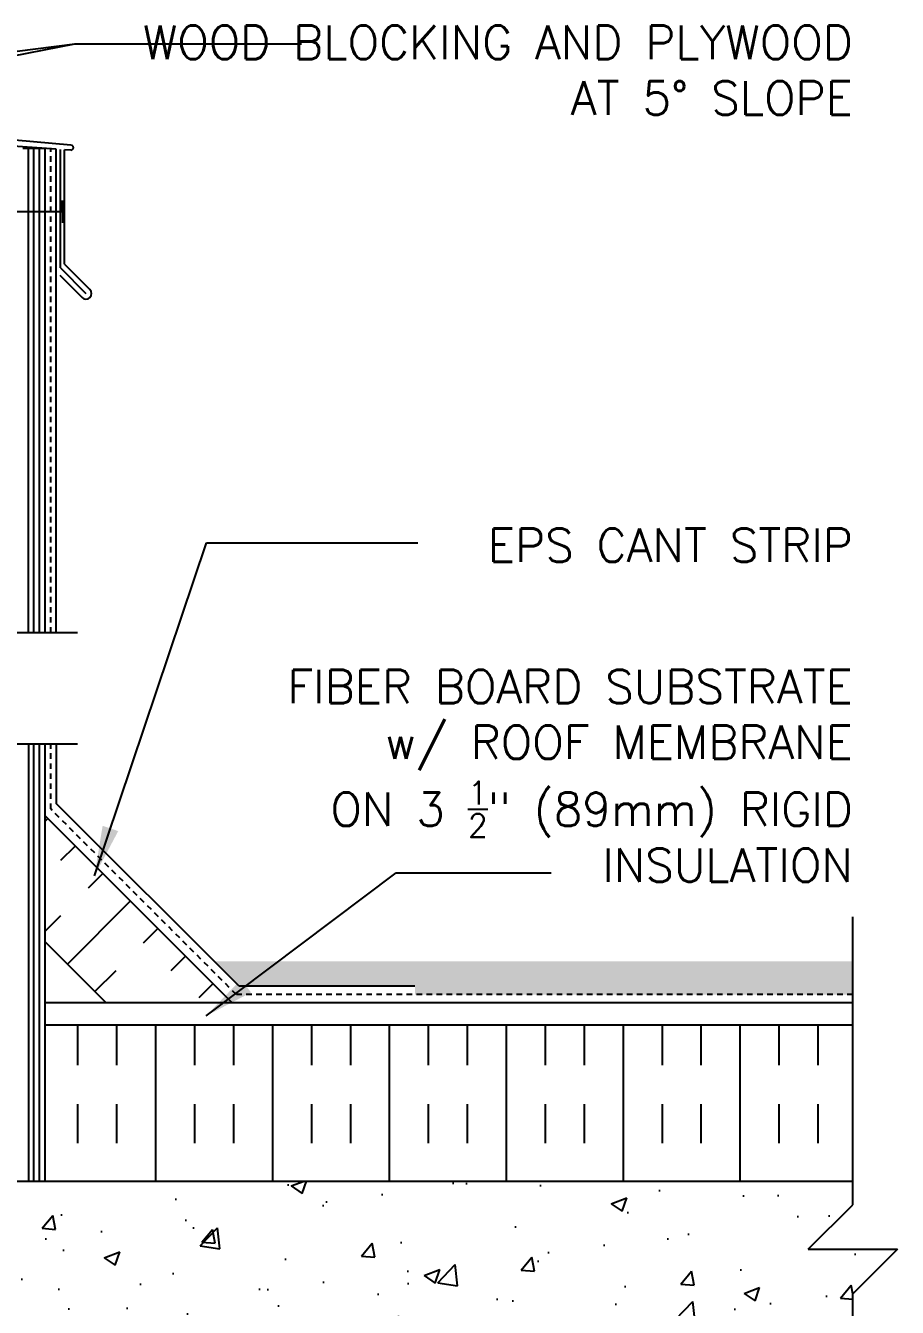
# Model space of a CAD drawing. Header units: inches. Extents: x 103.7 to 158.5, y 81.8 to 152.6.
# Drawn here: x 138.93 to 158.51, y 122.95 to 151.74 of the extents above; entities that cross this region are included whole.
import ezdxf

# ---------------------------------------------------------------- set-up
doc = ezdxf.new("R2010")
doc.units = ezdxf.units.IN
doc.header["$LTSCALE"] = 0.5
doc.header["$MEASUREMENT"] = 0
doc.linetypes.add('DASHED2', pattern=[0.375, 0.25, -0.125])
for name, color, linetype in [('HATCH', 12, 'Continuous'), ('line25', 2, 'Continuous'), ('LINE50', 5, 'Continuous'), ('LINE9', 9, 'Continuous'), ('TEXT', 4, 'Continuous')]:
    doc.layers.add(name, color=color, linetype=linetype)
doc.styles.add('DIM', font='romans.shx', dxfattribs={"width": 0.7})
doc.styles.add('ROMANS', font='romans.shx', dxfattribs={"height": 0.75})
doc.dimstyles.new('ext_12', dxfattribs={"dimscale": 12, "dimtxt": 0.09375, "dimasz": 0.09375, "dimexe": 0.09375, "dimexo": 0.0625, "dimgap": 0.0625, "dimtad": 1, "dimdec": 1, "dimzin": 3, "dimdsep": 46, "dimlunit": 4, "dimtxsty": 'DIM', "dimcen": 0.09, "dimdle": 0.09375, "dimclrt": 4, "dimadec": 0, "dimazin": 0, "dimtfac": 1, "dimtdec": 1, "dimtmove": 2, "dimatfit": 3, "dimfxl": 1, "dimfrac": 2, "dimtolj": 1, "dimtzin": 0, "dimarcsym": 0})

msp = doc.modelspace()

# ---------------------------------------------------------------- hatches: boundary and pattern name
at = {"layer": 'HATCH'}
h = msp.add_hatch(dxfattribs=at)
h.set_pattern_fill('INSUL', color=256, scale=7, angle=45, style=0)
h.set_pattern_definition([(45, (32.069, -29.1167), (-1.856155, 1.856155), []), (45, (31.4502, -28.498), (-1.856155, 1.856155), [0.875, -0.875]), (45, (30.8315, -27.8792), (-1.856155, 1.856155), [0.875, -0.875])])
h.paths.add_polyline_path([(140.62, 129.909), (143.449, 129.909), (139.372, 133.986), (139.372, 131.158)])
h = msp.add_hatch(dxfattribs=at)
h.set_pattern_fill('GRAVEL', color=256, style=0)
h.set_pattern_definition([(228.0128, (6.72, -13.74999), (-7.999998232, -9.000001342), [0.134536, -13.319088]), (184.9697, (6.63, -13.849993), (12.0000010515, 0.999991307), [0.230868, -22.855925]), (132.5104, (6.4, -13.86999), (9.999990718, -11.000008674), [0.162788, -16.116032]), (267.2737, (6.01, -14.119993), (0.999996018, 20.000000295), [0.210238, -20.813558]), (292.8337, (6, -14.329993), (-5.000009905, 11.999996412), [0.206155, -20.409373]), (357.2737, (6.08, -14.519993), (-20.000000295, 0.999996018), [0.210238, -20.813558]), (37.6942, (6.29, -14.529993), (-13.0000073456, -9.999990405), [0.278029, -27.524849]), (72.2553, (6.51, -14.359993), (7.000010763, 21.999996231), [0.262488, -25.986321]), (121.4296, (6.59, -14.109993), (-8.000008234, 12.999995036), [0.21095, -20.884073]), (175.2364, (6.48, -13.92999), (11.000000946, -0.999991533), [0.240832, -11.800763]), (222.3974, (6.24, -13.909993), (-12.000007351, -10.999992082), [0.311448, -30.833375]), (138.8141, (7, -14.12999), (-7.000002947, 5.999997313), [0.106301, -10.523844]), (171.4692, (6.92, -14.059993), (12.999998285, -2.00000791), [0.202237, -20.021511]), (225, (6.72, -14.03), (-1e-16, -1.0000003), [0.141421, -1.272792]), (203.1986, (6.65, -13.90999), (4.99999973, 2.000001325), [0.076158, -7.539615]), (291.8014, (6.58, -13.94), (-0.99999991, 3.00000027), [0.107703, -5.277462]), (30.9638, (6.62, -14.04), (2.99999802, 2.00000248), [0.174929, -5.656023]), (161.5651, (6.77, -13.95), (2.00000043, -0.9999984), [0.126491, -3.035787]), (16.3895, (6, -13.93999), (10.000002198, 2.99999271), [0.1772, -17.542845]), (70.3462, (6.17, -13.88999), (-3.999995247, -11.000002136), [0.148661, -14.717408]), (293.1986, (6.77, -13.74999), (-2.000001325, 4.99999973), [0.152315, -7.463458]), (343.6105, (6.83, -13.88999), (-10.000002198, 2.99999271), [0.1772, -17.542845]), (339.444, (6, -14.55999), (-5.000001845, 1.999995996), [0.17088, -8.373124]), (294.7751, (6.16, -14.61999), (-4.99999219, 11.000003422), [0.143178, -14.174643]), (66.8014, (6.78, -14.74999), (2.000001325, 4.99999973), [0.152315, -7.463458]), (17.354, (6.84, -14.60999), (-13.000002019, -3.999994502), [0.167631, -16.595424]), (69.444, (6.29, -14.74999), (-1.999995996, -5.000001845), [0.08544, -8.458564]), (101.3099, (6.72, -14.75), (-0.99999763, 4.00000075), [0.05099, -5.048029]), (165.9638, (6.71, -14.7), (3.00000055, -0.99999806), [0.206155, -3.91695]), (186.009, (6.51, -14.649993), (9.999999751, 0.999999317), [0.19105, -18.913923]), (303.6901, (6.62, -14.13), (-1.00000133, 1.99999956), [0.144222, -3.461329]), (353.1572, (6.7, -14.249993), (16.9999993655, -2.000007998), [0.251794, -24.927563]), (60.9454, (6.95, -14.27999), (-4.000000027, -7.000000385), [0.102956, -10.192674]), (90, (7, -14.19), (-1, 1), [0.06, -0.94]), (120.2564, (6.49, -14.61999), (3.999994887, -7.000002456), [0.138924, -13.75352]), (48.0128, (6.42, -14.49999), (7.999998232, 9.000001342), [0.269072, -13.184552]), (0, (6.6, -14.3), (1, 1), [0.26, -0.74]), (325.3048, (6.86, -14.29999), (-9.999994259, 7.00000861), [0.158114, -15.653274]), (254.0546, (6.99, -14.38999), (-0.99999989, -4.00000013), [0.145602, -7.134508]), (207.646, (6.95, -14.529993), (-18.999995807, -10.000007713), [0.237065, -23.469474]), (175.4261, (6.74, -14.639993), (-13.000000558, 0.999994801), [0.250799, -24.829074])])
h.paths.add_polyline_path([(157.512, 130.722), (143.167, 130.722), (143.729, 130.159), (147.677, 130.159), (147.677, 129.972), (157.512, 129.972)])
h = msp.add_hatch(dxfattribs=at)
h.set_pattern_fill('INSUL', color=256, scale=7, angle=90, style=0)
h.set_pattern_definition([(90, (39.4825, -29.1167), (-2.625, 2e-16), []), (90, (38.6075, -29.1167), (-2.625, 2e-16), [0.875, -0.875]), (90, (37.7325, -29.1167), (-2.625, 2e-16), [0.875, -0.875])])
h.paths.add_polyline_path([(139.372, 129.284), (139.372, 125.784), (157.512, 125.784), (157.512, 129.284)])
h = msp.add_hatch(dxfattribs=at)
h.set_pattern_fill('AR-CONC', color=256, scale=0.5)
h.paths.add_polyline_path([(136.247, 102.092, 0.088415), (136.101, 102.189), (136.011, 102.189), (136.011, 102.231, -0.249069), (135.901, 102.438), (135.901, 102.506, -0.414214), (135.964, 102.568), (136.011, 102.568), (136.011, 102.638), (135.906, 102.638, -0.168672), (135.72, 102.788, 0.17445), (135.313, 103.084), (133.732, 103.437, 0.054974), (133.405, 103.473), (130.247, 103.473), (127.089, 103.473, 0.054974), (126.762, 103.437), (125.181, 103.084, 0.17445), (124.774, 102.788, -0.168672), (124.588, 102.638), (124.483, 102.638), (124.483, 102.568), (124.531, 102.568, -0.414214), (124.593, 102.506), (124.593, 102.438, -0.249069), (124.483, 102.231), (124.483, 102.189), (124.393, 102.189, 0.088416), (124.247, 102.092), (124.247, 99.284), (129.203, 99.284), (130.203, 100.284), (130.203, 98.284), (131.203, 99.284), (136.247, 99.284)])
edge = h.paths.add_edge_path()
edge.add_line((136.247, 108.284), (136.247, 109.044))
edge.add_line((136.247, 109.044), (136.162, 108.783))
edge.add_arc((136.112, 108.81), 0.0567, 208.0725, 331.9275, ccw=False)
edge.add_line((136.062, 108.783), (136.013, 108.933))
edge.add_line((136.013, 108.933), (135.887, 108.933))
edge.add_arc((135.887, 108.983), 0.05, 180, 270, ccw=False)
edge.add_line((135.837, 108.983), (135.837, 109.013))
edge.add_line((135.837, 109.013), (135.737, 109.013))
edge.add_line((135.737, 109.013), (135.737, 110.503))
edge.add_arc((135.563, 110.426), 0.19, 23.6297, 85.6939)
edge.add_arc((135.606, 110.814), 0.2, 172.8929, 261.6212, ccw=False)
edge.add_arc((135.033, 110.82), 0.375, 2.9237, 239.8675)
edge.add_arc((134.759, 110.215), 0.293, -154.2016, 73.0731, ccw=False)
edge.add_spline(control_points=[(134.495, 110.087), (134.409, 110.254), (134.156, 110.744), (133.962, 111.425), (133.636, 111.555)], knot_values=[0, 0, 0, 0, 0.579211, 1.703896, 1.703896, 1.703896, 1.703896], degree=3, periodic=0)
edge.add_spline(control_points=[(133.636, 111.555), (133.587, 111.575), (133.532, 111.588), (133.476, 111.596)], knot_values=[1.703896, 1.703896, 1.703896, 1.703896, 1.875321, 1.875321, 1.875321, 1.875321], degree=3, periodic=0)
edge.add_arc((133.435, 111.098), 0.5, 85.2926, 251.7937)
edge.add_arc((133.088, 110.473), 0.242, -90, 38.2327, ccw=False)
edge.add_spline(control_points=[(133.088, 110.231), (132.967, 110.229), (132.148, 110.58), (131.903, 111.028), (131.763, 111.308)], knot_values=[0.038125, 0.038125, 0.038125, 0.038125, 0.320663, 1.237398, 1.237398, 1.237398, 1.237398], degree=3, periodic=0)
edge.add_arc((131.31, 111.098), 0.5, 24.819, 224.1875)
edge.add_spline(control_points=[(130.951, 110.749), (131.059, 110.586), (131.419, 110.496), (131.495, 110), (130.947, 109.764), (130.543, 109.736), (130.247, 109.715)], knot_values=[0.229407, 0.229407, 0.229407, 0.229407, 0.844432, 1.128849, 1.464331, 2.389004, 2.389004, 2.389004, 2.389004], degree=3, periodic=0)
edge.add_spline(control_points=[(130.247, 109.715), (129.951, 109.736), (129.547, 109.764), (128.999, 110), (129.075, 110.496), (129.435, 110.586), (129.543, 110.749)], knot_values=[0.229407, 0.229407, 0.229407, 0.229407, 1.15408, 1.489562, 1.773979, 2.389004, 2.389004, 2.389004, 2.389004], degree=3, periodic=0)
edge.add_arc((129.185, 111.098), 0.5, 315.8125, 515.181)
edge.add_spline(control_points=[(128.731, 111.308), (128.591, 111.028), (128.346, 110.58), (127.527, 110.229), (127.406, 110.231)], knot_values=[0.038125, 0.038125, 0.038125, 0.038125, 0.95486, 1.237398, 1.237398, 1.237398, 1.237398], degree=3, periodic=0)
edge.add_arc((127.406, 110.473), 0.242, 141.7673, 270, ccw=False)
edge.add_arc((127.06, 111.098), 0.5, 288.2063, 454.7074)
edge.add_spline(control_points=[(127.019, 111.596), (126.962, 111.588), (126.908, 111.575), (126.858, 111.555)], knot_values=[1.703896, 1.703896, 1.703896, 1.703896, 1.875321, 1.875321, 1.875321, 1.875321], degree=3, periodic=0)
edge.add_spline(control_points=[(126.858, 111.555), (126.532, 111.425), (126.338, 110.744), (126.085, 110.254), (125.999, 110.087)], knot_values=[0, 0, 0, 0, 1.124685, 1.703896, 1.703896, 1.703896, 1.703896], degree=3, periodic=0)
edge.add_arc((125.735, 110.215), 0.293, 106.9269, 334.2016, ccw=False)
edge.add_arc((125.461, 110.82), 0.375, 300.1325, 537.0763)
edge.add_arc((124.888, 110.814), 0.2, -81.62, 7.1071, ccw=False)
edge.add_arc((124.931, 110.426), 0.19, 94.3036, 156.3684)
edge.add_line((124.757, 110.503), (124.757, 109.013))
edge.add_line((124.757, 109.013), (124.657, 109.013))
edge.add_line((124.657, 109.013), (124.657, 108.983))
edge.add_arc((124.607, 108.983), 0.05, -90, 0, ccw=False)
edge.add_line((124.607, 108.933), (124.481, 108.933))
edge.add_line((124.481, 108.933), (124.432, 108.783))
edge.add_arc((124.382, 108.81), 0.0567, 208.0725, 331.9275, ccw=False)
edge.add_line((124.332, 108.783), (124.247, 109.044))
edge.add_line((124.247, 109.044), (124.247, 108.284))
edge.add_line((124.247, 108.284), (124.247, 106.284))
edge.add_arc((124.593, 106.645), 0.5, 226.2109, 246.4218)
edge.add_line((124.393, 106.187), (124.483, 106.187))
edge.add_line((124.483, 106.187), (124.483, 106.145))
edge.add_arc((124.343, 105.938), 0.25, 0, 55.9442, ccw=False)
edge.add_line((124.593, 105.938), (124.593, 105.871))
edge.add_arc((124.531, 105.871), 0.0625, -90, 0, ccw=False)
edge.add_line((124.531, 105.808), (124.483, 105.808))
edge.add_line((124.483, 105.808), (124.483, 105.738))
edge.add_line((124.483, 105.738), (124.588, 105.738))
edge.add_arc((124.551, 106.088), 0.352, 276.1291, 321.5331)
edge.add_arc((124.928, 105.82), 0.113, -12.1844, 154.0569, ccw=False)
edge.add_arc((125.413, 105.815), 0.375, 182.9237, 419.8675)
edge.add_arc((125.733, 106.408), 0.3, 27.597, 243.9425, ccw=False)
edge.add_spline(control_points=[(125.999, 106.547), (126.085, 106.381), (126.338, 105.891), (126.532, 105.21), (126.858, 105.079)], knot_values=[0, 0, 0, 0, 0.579211, 1.703896, 1.703896, 1.703896, 1.703896], degree=3, periodic=0)
edge.add_spline(control_points=[(126.858, 105.079), (126.908, 105.059), (126.962, 105.047), (127.019, 105.038)], knot_values=[1.703896, 1.703896, 1.703896, 1.703896, 1.875321, 1.875321, 1.875321, 1.875321], degree=3, periodic=0)
edge.add_arc((127.06, 105.537), 0.5, 265.2926, 431.7937)
edge.add_arc((127.406, 106.161), 0.242, 90, 218.2327, ccw=False)
edge.add_spline(control_points=[(127.406, 106.404), (127.527, 106.405), (128.346, 106.054), (128.591, 105.607), (128.731, 105.327)], knot_values=[0.038125, 0.038125, 0.038125, 0.038125, 0.320663, 1.237398, 1.237398, 1.237398, 1.237398], degree=3, periodic=0)
edge.add_arc((129.185, 105.537), 0.5, 204.819, 404.1875)
edge.add_spline(control_points=[(129.543, 105.885), (129.435, 106.048), (129.075, 106.139), (128.999, 106.634), (129.547, 106.87), (129.951, 106.899), (130.247, 106.92)], knot_values=[0.229407, 0.229407, 0.229407, 0.229407, 0.844432, 1.128849, 1.464331, 2.389004, 2.389004, 2.389004, 2.389004], degree=3, periodic=0)
edge.add_spline(control_points=[(130.247, 106.92), (130.543, 106.899), (130.947, 106.87), (131.495, 106.634), (131.419, 106.139), (131.059, 106.048), (130.951, 105.885)], knot_values=[0.229407, 0.229407, 0.229407, 0.229407, 1.15408, 1.489562, 1.773979, 2.389004, 2.389004, 2.389004, 2.389004], degree=3, periodic=0)
edge.add_arc((131.31, 105.537), 0.5, 135.8125, 335.181)
edge.add_spline(control_points=[(131.763, 105.327), (131.903, 105.607), (132.148, 106.054), (132.967, 106.405), (133.088, 106.404)], knot_values=[0.038125, 0.038125, 0.038125, 0.038125, 0.95486, 1.237398, 1.237398, 1.237398, 1.237398], degree=3, periodic=0)
edge.add_arc((133.088, 106.161), 0.242, -38.2327, 90, ccw=False)
edge.add_arc((133.435, 105.537), 0.5, 108.2063, 274.7074)
edge.add_spline(control_points=[(133.476, 105.038), (133.532, 105.047), (133.587, 105.059), (133.636, 105.079)], knot_values=[1.703896, 1.703896, 1.703896, 1.703896, 1.875321, 1.875321, 1.875321, 1.875321], degree=3, periodic=0)
edge.add_spline(control_points=[(133.636, 105.079), (133.962, 105.21), (134.156, 105.891), (134.409, 106.381), (134.495, 106.547)], knot_values=[0, 0, 0, 0, 1.124685, 1.703896, 1.703896, 1.703896, 1.703896], degree=3, periodic=0)
edge.add_arc((134.761, 106.408), 0.3, -63.9425, 153.16, ccw=False)
edge.add_arc((135.081, 105.815), 0.375, 120.1325, 357.0763)
edge.add_arc((135.566, 105.82), 0.113, 25.9431, 192.1844, ccw=False)
edge.add_arc((135.944, 106.088), 0.352, 218.4669, 263.8709)
edge.add_line((135.906, 105.738), (136.011, 105.738))
edge.add_line((136.011, 105.738), (136.011, 105.808))
edge.add_line((136.011, 105.808), (135.964, 105.808))
edge.add_arc((135.964, 105.871), 0.0625, 180, 270, ccw=False)
edge.add_line((135.901, 105.871), (135.901, 105.938))
edge.add_arc((136.151, 105.938), 0.25, 124.0558, 180, ccw=False)
edge.add_line((136.011, 106.145), (136.011, 106.187))
edge.add_line((136.011, 106.187), (136.101, 106.187))
edge.add_arc((135.901, 106.645), 0.5, 293.5782, 313.789)
edge.add_line((136.247, 106.284), (136.247, 108.284))
h.paths.add_polyline_path([(157.512, 123.253), (158.512, 124.253), (156.512, 124.253), (157.512, 125.253), (157.512, 125.784), (138.185, 125.784), (136.935, 125.784, 0.550158), (136.463, 125.79, 0.520567), (136.149, 125.79, 0.520567), (135.838, 125.79, 0.520567), (135.547, 125.79, 0.520567), (135.397, 125.79, 0.520567), (135.051, 125.79, 0.520567), (134.654, 125.79, 0.520567), (134.437, 125.79, 0.520567), (133.98, 125.79, 0.520567), (133.664, 125.79, 0.520567), (133.156, 125.79, 0.520567), (132.456, 125.79, 0.520567), (131.938, 125.79, 0.520567), (131.334, 125.79, 0.520567), (130.721, 125.79, 0.520567), (130.071, 125.79, 0.520567), (129.435, 125.79, 0.520567), (128.822, 125.79, 0.520567), (128.115, 125.79, 0.520567), (127.408, 125.79, 0.520567), (126.455, 125.79, 0.520567), (125.818, 125.79, 0.520567), (125.101, 125.79, 0.520567), (124.47, 125.79, 0.228601), (124.247, 125.915), (124.247, 124.589), (124.612, 124.589), (124.612, 123.389), (124.247, 123.389), (124.247, 122.639), (124.612, 122.639), (124.612, 121.439), (124.247, 121.439), (124.247, 120.689), (124.612, 120.689), (124.612, 119.489), (124.247, 119.489), (124.247, 118.739), (124.612, 118.739), (124.612, 117.648, -0.28381), (124.874, 117.534, -0.520567), (125.119, 117.534, -0.520567), (125.443, 117.534, -0.520567), (125.885, 117.534, -0.520567), (126.151, 117.534, -0.520567), (126.505, 117.534, -0.312003), (127.095, 117.534, -0.520567), (127.494, 117.534, -0.520567), (127.826, 117.534, -0.520567), (127.997, 117.534, -0.520567), (128.25, 117.534, -0.520567), (128.598, 117.534, -0.520567), (128.908, 117.534, -0.520567), (129.106, 117.534, -0.520567), (129.373, 117.534, -0.520567), (129.653, 117.534, -0.520567), (129.859, 117.534, -0.520567), (130.054, 117.534, -0.520567), (130.23, 117.534, -0.520567), (130.441, 117.534, -0.520567), (130.606, 117.534, -0.520567), (130.788, 117.534, -0.520567), (130.937, 117.534, -0.5218), (131.118, 117.534, -0.520567), (131.564, 117.534, -0.520567), (131.809, 117.534, -0.520567), (132.133, 117.534, -0.520567), (132.575, 117.534, -0.520567), (132.84, 117.534, -0.520567), (133.195, 117.534, -0.312003), (133.784, 117.534, -0.520567), (134.184, 117.534, -0.520567), (134.516, 117.534, -0.520567), (134.687, 117.534, -0.520567), (134.939, 117.534, -0.520567), (135.288, 117.534, -0.520567), (135.597, 117.534, -0.520567), (135.795, 117.534, -0.520567), (136.062, 117.534, -0.315632), (136.247, 117.602), (136.247, 117.784), (157.512, 117.784)])

# ---------------------------------------------------------------- linework, layer by layer
msp.add_line((157.512, 129.972), (157.512, 130.722))
for p, q in [((139.953, 149.057), (121.435, 150.677)), ((139.622, 148.963), (138.315, 149.054)), ((138.997, 138.104), (138.997, 148.98)), ((139.122, 138.104), (139.122, 148.98)), ((139.247, 138.104), (139.247, 148.98)), ((139.622, 138.104), (139.622, 148.963)), ((139.716, 146.295), (139.716, 148.955)), ((139.947, 148.943), (139.81, 148.952)), ((139.81, 146.378), (139.81, 148.952)), ((139.716, 146.295), (140.29, 145.721)), ((139.81, 146.378), (140.378, 145.809)), ((139.703, 146.131), (140.201, 145.633)), ((138.997, 135.604), (138.997, 125.784)), ((139.122, 125.784), (139.122, 135.604)), ((139.247, 125.784), (139.247, 135.604)), ((139.622, 135.604), (139.622, 134.267)), ((143.729, 130.159), (139.622, 134.267)), ((147.677, 130.159), (143.729, 130.159))]:
    msp.add_line(p, q, dxfattribs=at)
for centre, radius, start, end in [((139.95, 149), 0.0568, 266.6389, 86.6389), ((140.29, 145.721), 0.125, 225, 45)]:
    msp.add_arc(centre, radius, start, end, dxfattribs=at)
at = {"layer": 'line25'}
for p, q in [((139.372, 148.98), (138.872, 148.98)), ((139.372, 138.104), (139.372, 148.98)), ((139.372, 125.784), (139.372, 135.604)), ((143.574, 129.784), (139.372, 133.986)), ((140.745, 129.784), (139.372, 131.158)), ((138.185, 125.784), (157.512, 125.784))]:
    msp.add_line(p, q, dxfattribs=at)
msp.add_lwpolyline([(157.512, 129.284), (139.372, 129.284)], dxfattribs=at)
at = {"layer": 'LINE50', "color": 9, "linetype": 'DASHED2'}
for p, q in [((139.497, 138.104), (139.497, 148.971)), ((139.497, 134.142), (139.497, 135.604)), ((143.667, 129.972), (139.497, 134.142)), ((157.512, 129.972), (143.667, 129.972))]:
    msp.add_line(p, q, dxfattribs=at)
at = {"layer": 'LINE9'}
for p, q in [((139.762, 147.558), (139.762, 147.808)), ((139.762, 147.558), (137.916, 147.558)), ((139.762, 147.558), (139.762, 147.308)), ((131.203, 138.104), (140.096, 138.104)), ((131.203, 135.604), (140.096, 135.604)), ((157.512, 125.253), (157.512, 131.722)), ((156.512, 124.253), (157.512, 125.253)), ((156.512, 124.253), (158.512, 124.253)), ((158.512, 124.253), (157.512, 123.253)), ((157.512, 116.784), (157.512, 123.253))]:
    msp.add_line(p, q, dxfattribs=at)
msp.add_lwpolyline([(157.512, 129.784), (139.372, 129.784)], dxfattribs=at)

# ---------------------------------------------------------------- texts
at = {"layer": 'TEXT', "char_height": 0.75, "attachment_point": 3, "style": 'ROMANS'}
for s, insert, width in [('\\A1;WOOD BLOCKING AND PLYWOOD \\PAT 5%%D SLOPE', (157.512, 151.739), 17.3954), ('\\A1;EPS CANT STRIP', (157.512, 140.441), 9.59335), ('\\A1;FIBER BOARD SUBSTRATE\\Pw/ ROOF MEMBRANE \\PON 3 {\\H0.7x;\\S1/2;}" (89mm) RIGID \\PINSULATION', (157.512, 137.266), 26.1134)]:
    msp.add_mtext(s, dxfattribs=dict(at, insert=insert, width=width))

# ---------------------------------------------------------------- leaders
at = {"layer": 'TEXT'}
for points in [[(124.122, 148.236), (140.041, 151.328)], [(128.485, 149.892), (140.041, 151.328), (145.13, 151.328)], [(140.48, 132.638), (142.994, 140.117), (147.741, 140.117)], [(142.986, 129.492), (147.256, 132.704), (150.737, 132.704)]]:
    msp.add_leader(points, dimstyle='ext_12', override={"dimgap": 0.0625, "dimtad": 0}, dxfattribs=at)

doc.saveas('drawing.dxf')
